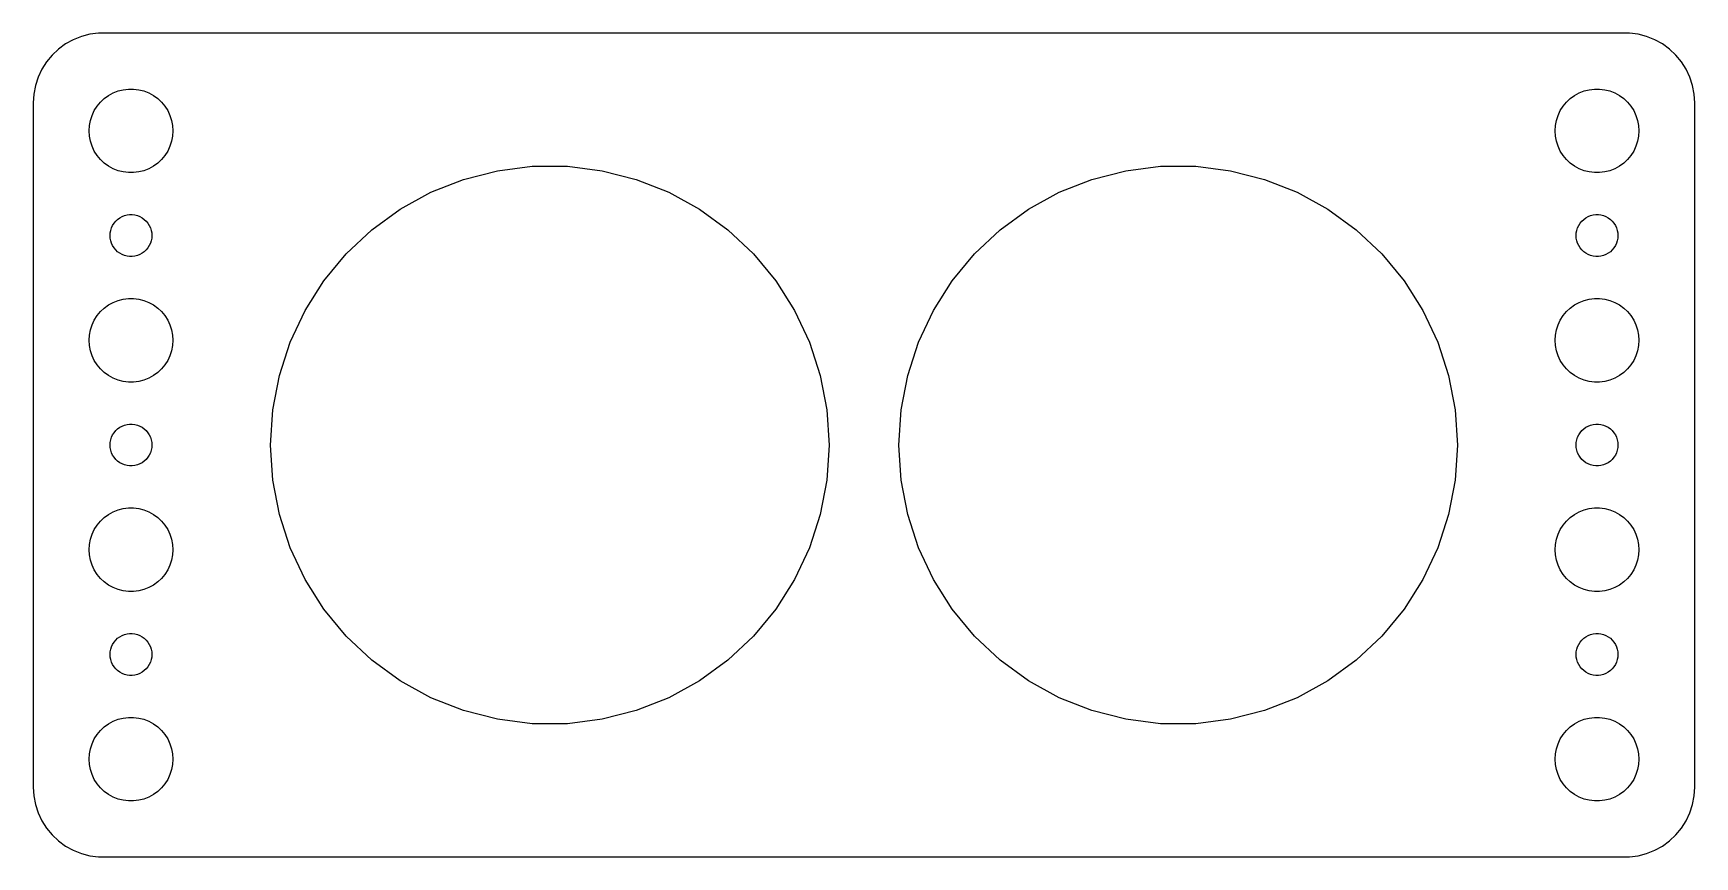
# Model space of a CAD drawing. Header units: metres. Extents: x -60 to 60, y -29 to 29.
import ezdxf

# ---------------------------------------------------------------- set-up
doc = ezdxf.new("R2010")
doc.units = ezdxf.units.M

msp = doc.modelspace()

# ---------------------------------------------------------------- linework, layer by layer
for p, q in [((-57.1791, 28.7216), (-57.6871, 28.3526)), ((-56.6289, 29.0241), (-57.1791, 28.7216)), ((-56.0451, 29.2553), (-56.6289, 29.0241)), ((-55.4369, 29.4114), (-56.0451, 29.2553)), ((-54.8139, 29.4901), (-55.4369, 29.4114)), ((54.8139, 29.4901), (-54.8139, 29.4901)), ((55.4369, 29.4114), (54.8139, 29.4901)), ((56.0451, 29.2553), (55.4369, 29.4114)), ((56.6289, 29.0241), (56.0451, 29.2553)), ((57.1791, 28.7216), (56.6289, 29.0241)), ((57.6871, 28.3526), (57.1791, 28.7216)), ((-58.5451, 27.4389), (-58.8815, 26.9088)), ((-58.1448, 27.9227), (-58.5451, 27.4389)), ((-57.6871, 28.3526), (-58.1448, 27.9227)), ((58.1448, 27.9227), (57.6871, 28.3526)), ((58.5451, 27.4389), (58.1448, 27.9227)), ((58.8815, 26.9088), (58.5451, 27.4389)), ((-59.1489, 26.3406), (-59.3429, 25.7434)), ((-58.8815, 26.9088), (-59.1489, 26.3406)), ((59.1489, 26.3406), (58.8815, 26.9088)), ((59.3429, 25.7434), (59.1489, 26.3406)), ((-59.4606, 25.1267), (-59.5, 24.5)), ((-59.3429, 25.7434), (-59.4606, 25.1267)), ((-54.4123, 24.8115), (-54.1075, 25.033)), ((-54.1075, 25.033), (-53.7773, 25.2145)), ((-53.7773, 25.2145), (-53.427, 25.3532)), ((-53.427, 25.3532), (-53.0621, 25.4469)), ((-53.0621, 25.4469), (-52.6884, 25.4941)), ((-52.6884, 25.4941), (-52.3116, 25.4941)), ((-52.3116, 25.4941), (-51.9379, 25.4469)), ((-51.9379, 25.4469), (-51.5729, 25.3532)), ((-51.5729, 25.3532), (-51.2227, 25.2145)), ((-51.2227, 25.2145), (-50.8925, 25.033)), ((-50.8925, 25.033), (-50.5877, 24.8115)), ((50.5877, 24.8115), (50.8925, 25.033)), ((50.8925, 25.033), (51.2227, 25.2145)), ((51.2227, 25.2145), (51.5729, 25.3532)), ((51.5729, 25.3532), (51.9379, 25.4469)), ((51.9379, 25.4469), (52.3116, 25.4941)), ((52.3116, 25.4941), (52.6884, 25.4941)), ((52.6884, 25.4941), (53.0621, 25.4469)), ((53.0621, 25.4469), (53.427, 25.3532)), ((53.427, 25.3532), (53.7773, 25.2145)), ((53.7773, 25.2145), (54.1075, 25.033)), ((54.1075, 25.033), (54.4123, 24.8115)), ((59.4606, 25.1267), (59.3429, 25.7434)), ((59.5, 24.5), (59.4606, 25.1267)), ((-59.5, 24.5), (-59.5, -24.5)), ((-55.2893, 23.6044), (-55.1289, 23.9453)), ((-55.1289, 23.9453), (-54.927, 24.2634)), ((-54.927, 24.2634), (-54.6869, 24.5536)), ((-54.6869, 24.5536), (-54.4123, 24.8115)), ((-50.5877, 24.8115), (-50.3131, 24.5536)), ((-50.3131, 24.5536), (-50.0729, 24.2634)), ((-50.0729, 24.2634), (-49.8711, 23.9453)), ((-49.8711, 23.9453), (-49.7107, 23.6044)), ((49.7107, 23.6044), (49.8711, 23.9453)), ((49.8711, 23.9453), (50.0729, 24.2634)), ((50.0729, 24.2634), (50.3131, 24.5536)), ((50.3131, 24.5536), (50.5877, 24.8115)), ((54.4123, 24.8115), (54.6869, 24.5536)), ((54.6869, 24.5536), (54.927, 24.2634)), ((54.927, 24.2634), (55.1289, 23.9453)), ((55.1289, 23.9453), (55.2893, 23.6044)), ((59.5, -24.5), (59.5, 24.5)), ((-55.5, 22.5), (-55.4763, 22.876)), ((-55.4763, 22.876), (-55.4057, 23.2461)), ((-55.4057, 23.2461), (-55.2893, 23.6044)), ((-49.7107, 23.6044), (-49.5942, 23.2461)), ((-49.5942, 23.2461), (-49.5237, 22.876)), ((-49.5237, 22.876), (-49.5, 22.5)), ((49.5, 22.5), (49.5237, 22.876)), ((49.5237, 22.876), (49.5942, 23.2461)), ((49.5942, 23.2461), (49.7107, 23.6044)), ((55.2893, 23.6044), (55.4057, 23.2461)), ((55.4057, 23.2461), (55.4763, 22.876)), ((55.4763, 22.876), (55.5, 22.5)), ((-55.4763, 22.124), (-55.5, 22.5)), ((-55.4057, 21.7539), (-55.4763, 22.124)), ((-55.2893, 21.3956), (-55.4057, 21.7539)), ((-49.5942, 21.7539), (-49.7107, 21.3956)), ((-49.5237, 22.124), (-49.5942, 21.7539)), ((-49.5, 22.5), (-49.5237, 22.124)), ((49.5237, 22.124), (49.5, 22.5)), ((49.5942, 21.7539), (49.5237, 22.124)), ((49.7107, 21.3956), (49.5942, 21.7539)), ((55.4057, 21.7539), (55.2893, 21.3956)), ((55.4763, 22.124), (55.4057, 21.7539)), ((55.5, 22.5), (55.4763, 22.124)), ((-55.1289, 21.0547), (-55.2893, 21.3956)), ((-54.927, 20.7366), (-55.1289, 21.0547)), ((-54.6869, 20.4464), (-54.927, 20.7366)), ((-54.4123, 20.1884), (-54.6869, 20.4464)), ((-50.3131, 20.4464), (-50.5877, 20.1884)), ((-50.0729, 20.7366), (-50.3131, 20.4464)), ((-49.8711, 21.0547), (-50.0729, 20.7366)), ((-49.7107, 21.3956), (-49.8711, 21.0547)), ((49.8711, 21.0547), (49.7107, 21.3956)), ((50.0729, 20.7366), (49.8711, 21.0547)), ((50.3131, 20.4464), (50.0729, 20.7366)), ((50.5877, 20.1884), (50.3131, 20.4464)), ((54.6869, 20.4464), (54.4123, 20.1884)), ((54.927, 20.7366), (54.6869, 20.4464)), ((55.1289, 21.0547), (54.927, 20.7366)), ((55.2893, 21.3956), (55.1289, 21.0547)), ((-54.1075, 19.967), (-54.4123, 20.1884)), ((-53.7773, 19.7855), (-54.1075, 19.967)), ((-53.427, 19.6468), (-53.7773, 19.7855)), ((-53.0621, 19.5531), (-53.427, 19.6468)), ((-52.6884, 19.5059), (-53.0621, 19.5531)), ((-52.3116, 19.5059), (-52.6884, 19.5059)), ((-51.9379, 19.5531), (-52.3116, 19.5059)), ((-51.5729, 19.6468), (-51.9379, 19.5531)), ((-51.2227, 19.7855), (-51.5729, 19.6468)), ((-50.8925, 19.967), (-51.2227, 19.7855)), ((-50.5877, 20.1884), (-50.8925, 19.967)), ((-28.6803, 19.0211), (-26.2476, 19.6457)), ((-26.2476, 19.6457), (-23.7558, 19.9605)), ((-23.7558, 19.9605), (-21.2442, 19.9605)), ((-21.2442, 19.9605), (-18.7524, 19.6457)), ((-18.7524, 19.6457), (-16.3197, 19.0211)), ((16.3197, 19.0211), (18.7524, 19.6457)), ((18.7524, 19.6457), (21.2442, 19.9605)), ((21.2442, 19.9605), (23.7558, 19.9605)), ((23.7558, 19.9605), (26.2476, 19.6457)), ((26.2476, 19.6457), (28.6803, 19.0211)), ((50.8925, 19.967), (50.5877, 20.1884)), ((51.2227, 19.7855), (50.8925, 19.967)), ((51.5729, 19.6468), (51.2227, 19.7855)), ((51.9379, 19.5531), (51.5729, 19.6468)), ((52.3116, 19.5059), (51.9379, 19.5531)), ((52.6884, 19.5059), (52.3116, 19.5059)), ((53.0621, 19.5531), (52.6884, 19.5059)), ((53.427, 19.6468), (53.0621, 19.5531)), ((53.7773, 19.7855), (53.427, 19.6468)), ((54.1075, 19.967), (53.7773, 19.7855)), ((54.4123, 20.1884), (54.1075, 19.967)), ((-33.2165, 16.8866), (-31.0156, 18.0965)), ((-31.0156, 18.0965), (-28.6803, 19.0211)), ((-16.3197, 19.0211), (-13.9844, 18.0965)), ((-13.9844, 18.0965), (-11.7835, 16.8866)), ((11.7835, 16.8866), (13.9844, 18.0965)), ((13.9844, 18.0965), (16.3197, 19.0211)), ((28.6803, 19.0211), (31.0156, 18.0965)), ((31.0156, 18.0965), (33.2165, 16.8866)), ((-35.2485, 15.4103), (-33.2165, 16.8866)), ((-11.7835, 16.8866), (-9.75151, 15.4103)), ((9.75151, 15.4103), (11.7835, 16.8866)), ((33.2165, 16.8866), (35.2485, 15.4103)), ((-53.9529, 15.373), (-53.8947, 15.5522)), ((-53.8947, 15.5522), (-53.8145, 15.7226)), ((-53.8145, 15.7226), (-53.7135, 15.8817)), ((-53.7135, 15.8817), (-53.5934, 16.0268)), ((-53.5934, 16.0268), (-53.4561, 16.1558)), ((-53.4561, 16.1558), (-53.3037, 16.2665)), ((-53.3037, 16.2665), (-53.1387, 16.3572)), ((-53.1387, 16.3572), (-52.9635, 16.4266)), ((-52.9635, 16.4266), (-52.7811, 16.4734)), ((-52.7811, 16.4734), (-52.5942, 16.497)), ((-52.5942, 16.497), (-52.4058, 16.497)), ((-52.4058, 16.497), (-52.2189, 16.4734)), ((-52.2189, 16.4734), (-52.0365, 16.4266)), ((-52.0365, 16.4266), (-51.8613, 16.3572)), ((-51.8613, 16.3572), (-51.6963, 16.2665)), ((-51.6963, 16.2665), (-51.5439, 16.1558)), ((-51.5439, 16.1558), (-51.4065, 16.0268)), ((-51.4065, 16.0268), (-51.2865, 15.8817)), ((-51.2865, 15.8817), (-51.1855, 15.7226)), ((-51.1855, 15.7226), (-51.1053, 15.5522)), ((-51.1053, 15.5522), (-51.0471, 15.373)), ((51.0471, 15.373), (51.1053, 15.5522)), ((51.1053, 15.5522), (51.1855, 15.7226)), ((51.1855, 15.7226), (51.2865, 15.8817)), ((51.2865, 15.8817), (51.4065, 16.0268)), ((51.4065, 16.0268), (51.5439, 16.1558)), ((51.5439, 16.1558), (51.6963, 16.2665)), ((51.6963, 16.2665), (51.8613, 16.3572)), ((51.8613, 16.3572), (52.0365, 16.4266)), ((52.0365, 16.4266), (52.2189, 16.4734)), ((52.2189, 16.4734), (52.4058, 16.497)), ((52.4058, 16.497), (52.5942, 16.497)), ((52.5942, 16.497), (52.7811, 16.4734)), ((52.7811, 16.4734), (52.9635, 16.4266)), ((52.9635, 16.4266), (53.1387, 16.3572)), ((53.1387, 16.3572), (53.3037, 16.2665)), ((53.3037, 16.2665), (53.4561, 16.1558)), ((53.4561, 16.1558), (53.5934, 16.0268)), ((53.5934, 16.0268), (53.7135, 15.8817)), ((53.7135, 15.8817), (53.8145, 15.7226)), ((53.8145, 15.7226), (53.8947, 15.5522)), ((53.8947, 15.5522), (53.9529, 15.373)), ((-54, 15), (-53.9882, 15.188)), ((-53.9882, 14.812), (-54, 15)), ((-53.9882, 15.188), (-53.9529, 15.373)), ((-53.9529, 14.627), (-53.9882, 14.812)), ((-53.8947, 14.4478), (-53.9529, 14.627)), ((-53.8145, 14.2774), (-53.8947, 14.4478)), ((-51.1053, 14.4478), (-51.1855, 14.2774)), ((-51.0471, 14.627), (-51.1053, 14.4478)), ((-51.0471, 15.373), (-51.0118, 15.188)), ((-51.0118, 14.812), (-51.0471, 14.627)), ((-51.0118, 15.188), (-51, 15)), ((-51, 15), (-51.0118, 14.812)), ((-37.0794, 13.6909), (-35.2485, 15.4103)), ((-9.75151, 15.4103), (-7.92062, 13.6909)), ((7.92062, 13.6909), (9.75151, 15.4103)), ((35.2485, 15.4103), (37.0794, 13.6909)), ((51, 15), (51.0118, 15.188)), ((51.0118, 14.812), (51, 15)), ((51.0118, 15.188), (51.0471, 15.373)), ((51.0471, 14.627), (51.0118, 14.812)), ((51.1053, 14.4478), (51.0471, 14.627)), ((51.1855, 14.2774), (51.1053, 14.4478)), ((53.8947, 14.4478), (53.8145, 14.2774)), ((53.9529, 14.627), (53.8947, 14.4478)), ((53.9529, 15.373), (53.9882, 15.188)), ((53.9882, 14.812), (53.9529, 14.627)), ((53.9882, 15.188), (54, 15)), ((54, 15), (53.9882, 14.812)), ((-53.7135, 14.1183), (-53.8145, 14.2774)), ((-53.5934, 13.9732), (-53.7135, 14.1183)), ((-53.4561, 13.8442), (-53.5934, 13.9732)), ((-53.3037, 13.7335), (-53.4561, 13.8442)), ((-53.1387, 13.6427), (-53.3037, 13.7335)), ((-52.9635, 13.5734), (-53.1387, 13.6427)), ((-52.7811, 13.5266), (-52.9635, 13.5734)), ((-52.5942, 13.5029), (-52.7811, 13.5266)), ((-52.4058, 13.5029), (-52.5942, 13.5029)), ((-52.2189, 13.5266), (-52.4058, 13.5029)), ((-52.0365, 13.5734), (-52.2189, 13.5266)), ((-51.8613, 13.6427), (-52.0365, 13.5734)), ((-51.6963, 13.7335), (-51.8613, 13.6427)), ((-51.5439, 13.8442), (-51.6963, 13.7335)), ((-51.4065, 13.9732), (-51.5439, 13.8442)), ((-51.2865, 14.1183), (-51.4065, 13.9732)), ((-51.1855, 14.2774), (-51.2865, 14.1183)), ((-38.6803, 11.7557), (-37.0794, 13.6909)), ((-7.92062, 13.6909), (-6.31966, 11.7557)), ((6.31966, 11.7557), (7.92062, 13.6909)), ((37.0794, 13.6909), (38.6803, 11.7557)), ((51.2865, 14.1183), (51.1855, 14.2774)), ((51.4065, 13.9732), (51.2865, 14.1183)), ((51.5439, 13.8442), (51.4065, 13.9732)), ((51.6963, 13.7335), (51.5439, 13.8442)), ((51.8613, 13.6427), (51.6963, 13.7335)), ((52.0365, 13.5734), (51.8613, 13.6427)), ((52.2189, 13.5266), (52.0365, 13.5734)), ((52.4058, 13.5029), (52.2189, 13.5266)), ((52.5942, 13.5029), (52.4058, 13.5029)), ((52.7811, 13.5266), (52.5942, 13.5029)), ((52.9635, 13.5734), (52.7811, 13.5266)), ((53.1387, 13.6427), (52.9635, 13.5734)), ((53.3037, 13.7335), (53.1387, 13.6427)), ((53.4561, 13.8442), (53.3037, 13.7335)), ((53.5934, 13.9732), (53.4561, 13.8442)), ((53.7135, 14.1183), (53.5934, 13.9732)), ((53.8145, 14.2774), (53.7135, 14.1183)), ((-40.0261, 9.63507), (-38.6803, 11.7557)), ((-6.31966, 11.7557), (-4.97386, 9.63507)), ((4.97386, 9.63507), (6.31966, 11.7557)), ((38.6803, 11.7557), (40.0261, 9.63507)), ((-54.927, 9.26335), (-54.6869, 9.55363)), ((-54.6869, 9.55363), (-54.4123, 9.81154)), ((-54.4123, 9.81154), (-54.1075, 10.033)), ((-54.1075, 10.033), (-53.7773, 10.2145)), ((-53.7773, 10.2145), (-53.427, 10.3532)), ((-53.427, 10.3532), (-53.0621, 10.4469)), ((-53.0621, 10.4469), (-52.6884, 10.4941)), ((-52.6884, 10.4941), (-52.3116, 10.4941)), ((-52.3116, 10.4941), (-51.9379, 10.4469)), ((-51.9379, 10.4469), (-51.5729, 10.3532)), ((-51.5729, 10.3532), (-51.2227, 10.2145)), ((-51.2227, 10.2145), (-50.8925, 10.033)), ((-50.8925, 10.033), (-50.5877, 9.81154)), ((-50.5877, 9.81154), (-50.3131, 9.55363)), ((-50.3131, 9.55363), (-50.0729, 9.26335)), ((-41.0955, 7.36249), (-40.0261, 9.63507)), ((-4.97386, 9.63507), (-3.90446, 7.36249)), ((3.90446, 7.36249), (4.97386, 9.63507)), ((40.0261, 9.63507), (41.0955, 7.36249)), ((50.0729, 9.26335), (50.3131, 9.55363)), ((50.3131, 9.55363), (50.5877, 9.81154)), ((50.5877, 9.81154), (50.8925, 10.033)), ((50.8925, 10.033), (51.2227, 10.2145)), ((51.2227, 10.2145), (51.5729, 10.3532)), ((51.5729, 10.3532), (51.9379, 10.4469)), ((51.9379, 10.4469), (52.3116, 10.4941)), ((52.3116, 10.4941), (52.6884, 10.4941)), ((52.6884, 10.4941), (53.0621, 10.4469)), ((53.0621, 10.4469), (53.427, 10.3532)), ((53.427, 10.3532), (53.7773, 10.2145)), ((53.7773, 10.2145), (54.1075, 10.033)), ((54.1075, 10.033), (54.4123, 9.81154)), ((54.4123, 9.81154), (54.6869, 9.55363)), ((54.6869, 9.55363), (54.927, 9.26335)), ((-55.4057, 8.24606), (-55.2893, 8.60437)), ((-55.2893, 8.60437), (-55.1289, 8.94525)), ((-55.1289, 8.94525), (-54.927, 9.26335)), ((-50.0729, 9.26335), (-49.8711, 8.94525)), ((-49.8711, 8.94525), (-49.7107, 8.60437)), ((-49.7107, 8.60437), (-49.5942, 8.24606)), ((49.5942, 8.24606), (49.7107, 8.60437)), ((49.7107, 8.60437), (49.8711, 8.94525)), ((49.8711, 8.94525), (50.0729, 9.26335)), ((54.927, 9.26335), (55.1289, 8.94525)), ((55.1289, 8.94525), (55.2893, 8.60437)), ((55.2893, 8.60437), (55.4057, 8.24606)), ((-55.5, 7.5), (-55.4763, 7.87599)), ((-55.4763, 7.12399), (-55.5, 7.5)), ((-55.4763, 7.87599), (-55.4057, 8.24606)), ((-49.5942, 8.24606), (-49.5237, 7.87599)), ((-49.5237, 7.87599), (-49.5, 7.5)), ((-49.5, 7.5), (-49.5237, 7.12399)), ((-41.8717, 4.97379), (-41.0955, 7.36249)), ((-3.90446, 7.36249), (-3.12833, 4.97379)), ((3.12833, 4.97379), (3.90446, 7.36249)), ((41.0955, 7.36249), (41.8717, 4.97379)), ((49.5, 7.5), (49.5237, 7.87599)), ((49.5237, 7.12399), (49.5, 7.5)), ((49.5237, 7.87599), (49.5942, 8.24606)), ((55.4057, 8.24606), (55.4763, 7.87599)), ((55.4763, 7.87599), (55.5, 7.5)), ((55.5, 7.5), (55.4763, 7.12399)), ((-55.4057, 6.75392), (-55.4763, 7.12399)), ((-55.2893, 6.39561), (-55.4057, 6.75392)), ((-55.1289, 6.05473), (-55.2893, 6.39561)), ((-54.927, 5.73663), (-55.1289, 6.05473)), ((-49.8711, 6.05473), (-50.0729, 5.73663)), ((-49.7107, 6.39561), (-49.8711, 6.05473)), ((-49.5942, 6.75392), (-49.7107, 6.39561)), ((-49.5237, 7.12399), (-49.5942, 6.75392)), ((49.5942, 6.75392), (49.5237, 7.12399)), ((49.7107, 6.39561), (49.5942, 6.75392)), ((49.8711, 6.05473), (49.7107, 6.39561)), ((50.0729, 5.73663), (49.8711, 6.05473)), ((55.1289, 6.05473), (54.927, 5.73663)), ((55.2893, 6.39561), (55.1289, 6.05473)), ((55.4057, 6.75392), (55.2893, 6.39561)), ((55.4763, 7.12399), (55.4057, 6.75392)), ((-54.6869, 5.44635), (-54.927, 5.73663)), ((-54.4123, 5.18845), (-54.6869, 5.44635)), ((-54.1075, 4.96701), (-54.4123, 5.18845)), ((-53.7773, 4.78551), (-54.1075, 4.96701)), ((-53.427, 4.64682), (-53.7773, 4.78551)), ((-51.2227, 4.78551), (-51.5729, 4.64682)), ((-50.8925, 4.96701), (-51.2227, 4.78551)), ((-50.5877, 5.18845), (-50.8925, 4.96701)), ((-50.3131, 5.44635), (-50.5877, 5.18845)), ((-50.0729, 5.73663), (-50.3131, 5.44635)), ((-42.3423, 2.50665), (-41.8717, 4.97379)), ((-3.12833, 4.97379), (-2.6577, 2.50665)), ((2.6577, 2.50665), (3.12833, 4.97379)), ((41.8717, 4.97379), (42.3423, 2.50665)), ((50.3131, 5.44635), (50.0729, 5.73663)), ((50.5877, 5.18845), (50.3131, 5.44635)), ((50.8925, 4.96701), (50.5877, 5.18845)), ((51.2227, 4.78551), (50.8925, 4.96701)), ((51.5729, 4.64682), (51.2227, 4.78551)), ((53.7773, 4.78551), (53.427, 4.64682)), ((54.1075, 4.96701), (53.7773, 4.78551)), ((54.4123, 5.18845), (54.1075, 4.96701)), ((54.6869, 5.44635), (54.4123, 5.18845)), ((54.927, 5.73663), (54.6869, 5.44635)), ((-53.0621, 4.55313), (-53.427, 4.64682)), ((-52.6884, 4.50591), (-53.0621, 4.55313)), ((-52.3116, 4.50591), (-52.6884, 4.50591)), ((-51.9379, 4.55313), (-52.3116, 4.50591)), ((-51.5729, 4.64682), (-51.9379, 4.55313)), ((51.9379, 4.55313), (51.5729, 4.64682)), ((52.3116, 4.50591), (51.9379, 4.55313)), ((52.6884, 4.50591), (52.3116, 4.50591)), ((53.0621, 4.55313), (52.6884, 4.50591)), ((53.427, 4.64682), (53.0621, 4.55313)), ((-42.5, 0), (-42.3423, 2.50665)), ((-2.6577, 2.50665), (-2.5, 0)), ((2.5, 0), (2.6577, 2.50665)), ((42.3423, 2.50665), (42.5, 0)), ((-53.4561, 1.15576), (-53.3037, 1.26648)), ((-53.3037, 1.26648), (-53.1387, 1.35724)), ((-53.1387, 1.35724), (-52.9635, 1.42657)), ((-52.9635, 1.42657), (-52.7811, 1.47342)), ((-52.7811, 1.47342), (-52.5942, 1.49704)), ((-52.5942, 1.49704), (-52.4058, 1.49704)), ((-52.4058, 1.49704), (-52.2189, 1.47342)), ((-52.2189, 1.47342), (-52.0365, 1.42657)), ((-52.0365, 1.42657), (-51.8613, 1.35724)), ((-51.8613, 1.35724), (-51.6963, 1.26648)), ((-51.6963, 1.26648), (-51.5439, 1.15576)), ((51.5439, 1.15576), (51.6963, 1.26648)), ((51.6963, 1.26648), (51.8613, 1.35724)), ((51.8613, 1.35724), (52.0365, 1.42657)), ((52.0365, 1.42657), (52.2189, 1.47342)), ((52.2189, 1.47342), (52.4058, 1.49704)), ((52.4058, 1.49704), (52.5942, 1.49704)), ((52.5942, 1.49704), (52.7811, 1.47342)), ((52.7811, 1.47342), (52.9635, 1.42657)), ((52.9635, 1.42657), (53.1387, 1.35724)), ((53.1387, 1.35724), (53.3037, 1.26648)), ((53.3037, 1.26648), (53.4561, 1.15576)), ((-54, 0), (-53.9882, 0.187988)), ((-53.9882, -0.187988), (-54, 0)), ((-53.9882, 0.187988), (-53.9529, 0.373032)), ((-53.9529, 0.373032), (-53.8947, 0.552185)), ((-53.8947, 0.552185), (-53.8145, 0.722626)), ((-53.8145, 0.722626), (-53.7135, 0.881668)), ((-53.7135, 0.881668), (-53.5934, 1.02681)), ((-53.5934, 1.02681), (-53.4561, 1.15576)), ((-51.5439, 1.15576), (-51.4065, 1.02681)), ((-51.4065, 1.02681), (-51.2865, 0.881668)), ((-51.2865, 0.881668), (-51.1855, 0.722626)), ((-51.1855, 0.722626), (-51.1053, 0.552185)), ((-51.1053, 0.552185), (-51.0471, 0.373032)), ((-51.0471, 0.373032), (-51.0118, 0.187988)), ((-51.0118, 0.187988), (-51, 0)), ((-51, 0), (-51.0118, -0.187988)), ((-42.3423, -2.50665), (-42.5, 0)), ((-2.5, 0), (-2.6577, -2.50665)), ((2.6577, -2.50665), (2.5, 0)), ((42.5, 0), (42.3423, -2.50665)), ((51, 0), (51.0118, 0.187988)), ((51.0118, -0.187988), (51, 0)), ((51.0118, 0.187988), (51.0471, 0.373032)), ((51.0471, 0.373032), (51.1053, 0.552185)), ((51.1053, 0.552185), (51.1855, 0.722626)), ((51.1855, 0.722626), (51.2865, 0.881668)), ((51.2865, 0.881668), (51.4065, 1.02681)), ((51.4065, 1.02681), (51.5439, 1.15576)), ((53.4561, 1.15576), (53.5934, 1.02681)), ((53.5934, 1.02681), (53.7135, 0.881668)), ((53.7135, 0.881668), (53.8145, 0.722626)), ((53.8145, 0.722626), (53.8947, 0.552185)), ((53.8947, 0.552185), (53.9529, 0.373032)), ((53.9529, 0.373032), (53.9882, 0.187988)), ((53.9882, 0.187988), (54, 0)), ((54, 0), (53.9882, -0.187988)), ((-53.9529, -0.373032), (-53.9882, -0.187988)), ((-53.8947, -0.552185), (-53.9529, -0.373032)), ((-53.8145, -0.722626), (-53.8947, -0.552185)), ((-53.7135, -0.881668), (-53.8145, -0.722626)), ((-53.5934, -1.02681), (-53.7135, -0.881668)), ((-53.4561, -1.15576), (-53.5934, -1.02681)), ((-53.3037, -1.26648), (-53.4561, -1.15576)), ((-51.5439, -1.15576), (-51.6963, -1.26648)), ((-51.4065, -1.02681), (-51.5439, -1.15576)), ((-51.2865, -0.881668), (-51.4065, -1.02681)), ((-51.1855, -0.722626), (-51.2865, -0.881668)), ((-51.1053, -0.552185), (-51.1855, -0.722626)), ((-51.0471, -0.373032), (-51.1053, -0.552185)), ((-51.0118, -0.187988), (-51.0471, -0.373032)), ((51.0471, -0.373032), (51.0118, -0.187988)), ((51.1053, -0.552185), (51.0471, -0.373032)), ((51.1855, -0.722626), (51.1053, -0.552185)), ((51.2865, -0.881668), (51.1855, -0.722626)), ((51.4065, -1.02681), (51.2865, -0.881668)), ((51.5439, -1.15576), (51.4065, -1.02681)), ((51.6963, -1.26648), (51.5439, -1.15576)), ((53.4561, -1.15576), (53.3037, -1.26648)), ((53.5934, -1.02681), (53.4561, -1.15576)), ((53.7135, -0.881668), (53.5934, -1.02681)), ((53.8145, -0.722626), (53.7135, -0.881668)), ((53.8947, -0.552185), (53.8145, -0.722626)), ((53.9529, -0.373032), (53.8947, -0.552185)), ((53.9882, -0.187988), (53.9529, -0.373032)), ((-53.1387, -1.35724), (-53.3037, -1.26648)), ((-52.9635, -1.42657), (-53.1387, -1.35724)), ((-52.7811, -1.47342), (-52.9635, -1.42657)), ((-52.5942, -1.49704), (-52.7811, -1.47342)), ((-52.4058, -1.49704), (-52.5942, -1.49704)), ((-52.2189, -1.47342), (-52.4058, -1.49704)), ((-52.0365, -1.42657), (-52.2189, -1.47342)), ((-51.8613, -1.35724), (-52.0365, -1.42657)), ((-51.6963, -1.26648), (-51.8613, -1.35724)), ((51.8613, -1.35724), (51.6963, -1.26648)), ((52.0365, -1.42657), (51.8613, -1.35724)), ((52.2189, -1.47342), (52.0365, -1.42657)), ((52.4058, -1.49704), (52.2189, -1.47342)), ((52.5942, -1.49704), (52.4058, -1.49704)), ((52.7811, -1.47342), (52.5942, -1.49704)), ((52.9635, -1.42657), (52.7811, -1.47342)), ((53.1387, -1.35724), (52.9635, -1.42657)), ((53.3037, -1.26648), (53.1387, -1.35724)), ((-41.8717, -4.97379), (-42.3423, -2.50665)), ((-2.6577, -2.50665), (-3.12833, -4.97379)), ((3.12833, -4.97379), (2.6577, -2.50665)), ((42.3423, -2.50665), (41.8717, -4.97379)), ((-53.7773, -4.78551), (-53.427, -4.64682)), ((-53.427, -4.64682), (-53.0621, -4.55313)), ((-53.0621, -4.55313), (-52.6884, -4.50591)), ((-52.6884, -4.50591), (-52.3116, -4.50591)), ((-52.3116, -4.50591), (-51.9379, -4.55313)), ((-51.9379, -4.55313), (-51.5729, -4.64682)), ((-51.5729, -4.64682), (-51.2227, -4.78551)), ((51.2227, -4.78551), (51.5729, -4.64682)), ((51.5729, -4.64682), (51.9379, -4.55313)), ((51.9379, -4.55313), (52.3116, -4.50591)), ((52.3116, -4.50591), (52.6884, -4.50591)), ((52.6884, -4.50591), (53.0621, -4.55313)), ((53.0621, -4.55313), (53.427, -4.64682)), ((53.427, -4.64682), (53.7773, -4.78551)), ((-55.1289, -6.05473), (-54.927, -5.73663)), ((-54.927, -5.73663), (-54.6869, -5.44635)), ((-54.6869, -5.44635), (-54.4123, -5.18845)), ((-54.4123, -5.18845), (-54.1075, -4.96701)), ((-54.1075, -4.96701), (-53.7773, -4.78551)), ((-51.2227, -4.78551), (-50.8925, -4.96701)), ((-50.8925, -4.96701), (-50.5877, -5.18845)), ((-50.5877, -5.18845), (-50.3131, -5.44635)), ((-50.3131, -5.44635), (-50.0729, -5.73663)), ((-50.0729, -5.73663), (-49.8711, -6.05473)), ((-41.0955, -7.36249), (-41.8717, -4.97379)), ((-3.12833, -4.97379), (-3.90446, -7.36249)), ((3.90446, -7.36249), (3.12833, -4.97379)), ((41.8717, -4.97379), (41.0955, -7.36249)), ((49.8711, -6.05473), (50.0729, -5.73663)), ((50.0729, -5.73663), (50.3131, -5.44635)), ((50.3131, -5.44635), (50.5877, -5.18845)), ((50.5877, -5.18845), (50.8925, -4.96701)), ((50.8925, -4.96701), (51.2227, -4.78551)), ((53.7773, -4.78551), (54.1075, -4.96701)), ((54.1075, -4.96701), (54.4123, -5.18845)), ((54.4123, -5.18845), (54.6869, -5.44635)), ((54.6869, -5.44635), (54.927, -5.73663)), ((54.927, -5.73663), (55.1289, -6.05473)), ((-55.5, -7.5), (-55.4763, -7.12399)), ((-55.4763, -7.12399), (-55.4057, -6.75392)), ((-55.4057, -6.75392), (-55.2893, -6.39561)), ((-55.2893, -6.39561), (-55.1289, -6.05473)), ((-49.8711, -6.05473), (-49.7107, -6.39561)), ((-49.7107, -6.39561), (-49.5942, -6.75392)), ((-49.5942, -6.75392), (-49.5237, -7.12399)), ((-49.5237, -7.12399), (-49.5, -7.5)), ((49.5, -7.5), (49.5237, -7.12399)), ((49.5237, -7.12399), (49.5942, -6.75392)), ((49.5942, -6.75392), (49.7107, -6.39561)), ((49.7107, -6.39561), (49.8711, -6.05473)), ((55.1289, -6.05473), (55.2893, -6.39561)), ((55.2893, -6.39561), (55.4057, -6.75392)), ((55.4057, -6.75392), (55.4763, -7.12399)), ((55.4763, -7.12399), (55.5, -7.5)), ((-55.4763, -7.87599), (-55.5, -7.5)), ((-55.4057, -8.24606), (-55.4763, -7.87599)), ((-55.2893, -8.60437), (-55.4057, -8.24606)), ((-49.5942, -8.24606), (-49.7107, -8.60437)), ((-49.5237, -7.87599), (-49.5942, -8.24606)), ((-49.5, -7.5), (-49.5237, -7.87599)), ((-40.0261, -9.63507), (-41.0955, -7.36249)), ((-3.90446, -7.36249), (-4.97386, -9.63507)), ((4.97386, -9.63507), (3.90446, -7.36249)), ((41.0955, -7.36249), (40.0261, -9.63507)), ((49.5237, -7.87599), (49.5, -7.5)), ((49.5942, -8.24606), (49.5237, -7.87599)), ((49.7107, -8.60437), (49.5942, -8.24606)), ((55.4057, -8.24606), (55.2893, -8.60437)), ((55.4763, -7.87599), (55.4057, -8.24606)), ((55.5, -7.5), (55.4763, -7.87599)), ((-55.1289, -8.94525), (-55.2893, -8.60437)), ((-54.927, -9.26335), (-55.1289, -8.94525)), ((-54.6869, -9.55363), (-54.927, -9.26335)), ((-50.0729, -9.26335), (-50.3131, -9.55363)), ((-49.8711, -8.94525), (-50.0729, -9.26335)), ((-49.7107, -8.60437), (-49.8711, -8.94525)), ((49.8711, -8.94525), (49.7107, -8.60437)), ((50.0729, -9.26335), (49.8711, -8.94525)), ((50.3131, -9.55363), (50.0729, -9.26335)), ((54.927, -9.26335), (54.6869, -9.55363)), ((55.1289, -8.94525), (54.927, -9.26335)), ((55.2893, -8.60437), (55.1289, -8.94525)), ((-54.4123, -9.81154), (-54.6869, -9.55363)), ((-54.1075, -10.033), (-54.4123, -9.81154)), ((-53.7773, -10.2145), (-54.1075, -10.033)), ((-53.427, -10.3532), (-53.7773, -10.2145)), ((-53.0621, -10.4469), (-53.427, -10.3532)), ((-52.6884, -10.4941), (-53.0621, -10.4469)), ((-52.3116, -10.4941), (-52.6884, -10.4941)), ((-51.9379, -10.4469), (-52.3116, -10.4941)), ((-51.5729, -10.3532), (-51.9379, -10.4469)), ((-51.2227, -10.2145), (-51.5729, -10.3532)), ((-50.8925, -10.033), (-51.2227, -10.2145)), ((-50.5877, -9.81154), (-50.8925, -10.033)), ((-50.3131, -9.55363), (-50.5877, -9.81154)), ((-38.6803, -11.7557), (-40.0261, -9.63507)), ((-4.97386, -9.63507), (-6.31966, -11.7557)), ((6.31966, -11.7557), (4.97386, -9.63507)), ((40.0261, -9.63507), (38.6803, -11.7557)), ((50.5877, -9.81154), (50.3131, -9.55363)), ((50.8925, -10.033), (50.5877, -9.81154)), ((51.2227, -10.2145), (50.8925, -10.033)), ((51.5729, -10.3532), (51.2227, -10.2145)), ((51.9379, -10.4469), (51.5729, -10.3532)), ((52.3116, -10.4941), (51.9379, -10.4469)), ((52.6884, -10.4941), (52.3116, -10.4941)), ((53.0621, -10.4469), (52.6884, -10.4941)), ((53.427, -10.3532), (53.0621, -10.4469)), ((53.7773, -10.2145), (53.427, -10.3532)), ((54.1075, -10.033), (53.7773, -10.2145)), ((54.4123, -9.81154), (54.1075, -10.033)), ((54.6869, -9.55363), (54.4123, -9.81154)), ((-37.0794, -13.6909), (-38.6803, -11.7557)), ((-6.31966, -11.7557), (-7.92062, -13.6909)), ((7.92062, -13.6909), (6.31966, -11.7557)), ((38.6803, -11.7557), (37.0794, -13.6909)), ((-53.8947, -14.4478), (-53.8145, -14.2774)), ((-53.8145, -14.2774), (-53.7135, -14.1183)), ((-53.7135, -14.1183), (-53.5934, -13.9732)), ((-53.5934, -13.9732), (-53.4561, -13.8442)), ((-53.4561, -13.8442), (-53.3037, -13.7335)), ((-53.3037, -13.7335), (-53.1387, -13.6427)), ((-53.1387, -13.6427), (-52.9635, -13.5734)), ((-52.9635, -13.5734), (-52.7811, -13.5266)), ((-52.7811, -13.5266), (-52.5942, -13.5029)), ((-52.5942, -13.5029), (-52.4058, -13.5029)), ((-52.4058, -13.5029), (-52.2189, -13.5266)), ((-52.2189, -13.5266), (-52.0365, -13.5734)), ((-52.0365, -13.5734), (-51.8613, -13.6427)), ((-51.8613, -13.6427), (-51.6963, -13.7335)), ((-51.6963, -13.7335), (-51.5439, -13.8442)), ((-51.5439, -13.8442), (-51.4065, -13.9732)), ((-51.4065, -13.9732), (-51.2865, -14.1183)), ((-51.2865, -14.1183), (-51.1855, -14.2774)), ((-51.1855, -14.2774), (-51.1053, -14.4478)), ((-35.2485, -15.4103), (-37.0794, -13.6909)), ((-7.92062, -13.6909), (-9.75151, -15.4103)), ((9.75151, -15.4103), (7.92062, -13.6909)), ((37.0794, -13.6909), (35.2485, -15.4103)), ((51.1053, -14.4478), (51.1855, -14.2774)), ((51.1855, -14.2774), (51.2865, -14.1183)), ((51.2865, -14.1183), (51.4065, -13.9732)), ((51.4065, -13.9732), (51.5439, -13.8442)), ((51.5439, -13.8442), (51.6963, -13.7335)), ((51.6963, -13.7335), (51.8613, -13.6427)), ((51.8613, -13.6427), (52.0365, -13.5734)), ((52.0365, -13.5734), (52.2189, -13.5266)), ((52.2189, -13.5266), (52.4058, -13.5029)), ((52.4058, -13.5029), (52.5942, -13.5029)), ((52.5942, -13.5029), (52.7811, -13.5266)), ((52.7811, -13.5266), (52.9635, -13.5734)), ((52.9635, -13.5734), (53.1387, -13.6427)), ((53.1387, -13.6427), (53.3037, -13.7335)), ((53.3037, -13.7335), (53.4561, -13.8442)), ((53.4561, -13.8442), (53.5934, -13.9732)), ((53.5934, -13.9732), (53.7135, -14.1183)), ((53.7135, -14.1183), (53.8145, -14.2774)), ((53.8145, -14.2774), (53.8947, -14.4478)), ((-54, -15), (-53.9882, -14.812)), ((-53.9882, -15.188), (-54, -15)), ((-53.9882, -14.812), (-53.9529, -14.627)), ((-53.9529, -15.373), (-53.9882, -15.188)), ((-53.9529, -14.627), (-53.8947, -14.4478)), ((-53.8947, -15.5522), (-53.9529, -15.373)), ((-51.1053, -14.4478), (-51.0471, -14.627)), ((-51.0471, -15.373), (-51.1053, -15.5522)), ((-51.0471, -14.627), (-51.0118, -14.812)), ((-51.0118, -15.188), (-51.0471, -15.373)), ((-51.0118, -14.812), (-51, -15)), ((-51, -15), (-51.0118, -15.188)), ((-33.2165, -16.8866), (-35.2485, -15.4103)), ((-9.75151, -15.4103), (-11.7835, -16.8866)), ((11.7835, -16.8866), (9.75151, -15.4103)), ((35.2485, -15.4103), (33.2165, -16.8866)), ((51, -15), (51.0118, -14.812)), ((51.0118, -15.188), (51, -15)), ((51.0118, -14.812), (51.0471, -14.627)), ((51.0471, -15.373), (51.0118, -15.188)), ((51.0471, -14.627), (51.1053, -14.4478)), ((51.1053, -15.5522), (51.0471, -15.373)), ((53.8947, -14.4478), (53.9529, -14.627)), ((53.9529, -15.373), (53.8947, -15.5522)), ((53.9529, -14.627), (53.9882, -14.812)), ((53.9882, -15.188), (53.9529, -15.373)), ((53.9882, -14.812), (54, -15)), ((54, -15), (53.9882, -15.188)), ((-53.8145, -15.7226), (-53.8947, -15.5522)), ((-53.7135, -15.8817), (-53.8145, -15.7226)), ((-53.5934, -16.0268), (-53.7135, -15.8817)), ((-53.4561, -16.1558), (-53.5934, -16.0268)), ((-53.3037, -16.2665), (-53.4561, -16.1558)), ((-53.1387, -16.3572), (-53.3037, -16.2665)), ((-52.9635, -16.4266), (-53.1387, -16.3572)), ((-52.7811, -16.4734), (-52.9635, -16.4266)), ((-52.5942, -16.497), (-52.7811, -16.4734)), ((-52.4058, -16.497), (-52.5942, -16.497)), ((-52.2189, -16.4734), (-52.4058, -16.497)), ((-52.0365, -16.4266), (-52.2189, -16.4734)), ((-51.8613, -16.3572), (-52.0365, -16.4266)), ((-51.6963, -16.2665), (-51.8613, -16.3572)), ((-51.5439, -16.1558), (-51.6963, -16.2665)), ((-51.4065, -16.0268), (-51.5439, -16.1558)), ((-51.2865, -15.8817), (-51.4065, -16.0268)), ((-51.1855, -15.7226), (-51.2865, -15.8817)), ((-51.1053, -15.5522), (-51.1855, -15.7226)), ((51.1855, -15.7226), (51.1053, -15.5522)), ((51.2865, -15.8817), (51.1855, -15.7226)), ((51.4065, -16.0268), (51.2865, -15.8817)), ((51.5439, -16.1558), (51.4065, -16.0268)), ((51.6963, -16.2665), (51.5439, -16.1558)), ((51.8613, -16.3572), (51.6963, -16.2665)), ((52.0365, -16.4266), (51.8613, -16.3572)), ((52.2189, -16.4734), (52.0365, -16.4266)), ((52.4058, -16.497), (52.2189, -16.4734)), ((52.5942, -16.497), (52.4058, -16.497)), ((52.7811, -16.4734), (52.5942, -16.497)), ((52.9635, -16.4266), (52.7811, -16.4734)), ((53.1387, -16.3572), (52.9635, -16.4266)), ((53.3037, -16.2665), (53.1387, -16.3572)), ((53.4561, -16.1558), (53.3037, -16.2665)), ((53.5934, -16.0268), (53.4561, -16.1558)), ((53.7135, -15.8817), (53.5934, -16.0268)), ((53.8145, -15.7226), (53.7135, -15.8817)), ((53.8947, -15.5522), (53.8145, -15.7226)), ((-31.0156, -18.0965), (-33.2165, -16.8866)), ((-11.7835, -16.8866), (-13.9844, -18.0965)), ((13.9844, -18.0965), (11.7835, -16.8866)), ((33.2165, -16.8866), (31.0156, -18.0965)), ((-28.6803, -19.0211), (-31.0156, -18.0965)), ((-26.2476, -19.6457), (-28.6803, -19.0211)), ((-16.3197, -19.0211), (-18.7524, -19.6457)), ((-13.9844, -18.0965), (-16.3197, -19.0211)), ((16.3197, -19.0211), (13.9844, -18.0965)), ((18.7524, -19.6457), (16.3197, -19.0211)), ((28.6803, -19.0211), (26.2476, -19.6457)), ((31.0156, -18.0965), (28.6803, -19.0211)), ((-54.6869, -20.4464), (-54.4123, -20.1884)), ((-54.4123, -20.1884), (-54.1075, -19.967)), ((-54.1075, -19.967), (-53.7773, -19.7855)), ((-53.7773, -19.7855), (-53.427, -19.6468)), ((-53.427, -19.6468), (-53.0621, -19.5531)), ((-53.0621, -19.5531), (-52.6884, -19.5059)), ((-52.6884, -19.5059), (-52.3116, -19.5059)), ((-52.3116, -19.5059), (-51.9379, -19.5531)), ((-51.9379, -19.5531), (-51.5729, -19.6468)), ((-51.5729, -19.6468), (-51.2227, -19.7855)), ((-51.2227, -19.7855), (-50.8925, -19.967)), ((-50.8925, -19.967), (-50.5877, -20.1884)), ((-50.5877, -20.1884), (-50.3131, -20.4464)), ((-23.7558, -19.9605), (-26.2476, -19.6457)), ((-21.2442, -19.9605), (-23.7558, -19.9605)), ((-18.7524, -19.6457), (-21.2442, -19.9605)), ((21.2442, -19.9605), (18.7524, -19.6457)), ((23.7558, -19.9605), (21.2442, -19.9605)), ((26.2476, -19.6457), (23.7558, -19.9605)), ((50.3131, -20.4464), (50.5877, -20.1884)), ((50.5877, -20.1884), (50.8925, -19.967)), ((50.8925, -19.967), (51.2227, -19.7855)), ((51.2227, -19.7855), (51.5729, -19.6468)), ((51.5729, -19.6468), (51.9379, -19.5531)), ((51.9379, -19.5531), (52.3116, -19.5059)), ((52.3116, -19.5059), (52.6884, -19.5059)), ((52.6884, -19.5059), (53.0621, -19.5531)), ((53.0621, -19.5531), (53.427, -19.6468)), ((53.427, -19.6468), (53.7773, -19.7855)), ((53.7773, -19.7855), (54.1075, -19.967)), ((54.1075, -19.967), (54.4123, -20.1884)), ((54.4123, -20.1884), (54.6869, -20.4464)), ((-55.4057, -21.7539), (-55.2893, -21.3956)), ((-55.2893, -21.3956), (-55.1289, -21.0547)), ((-55.1289, -21.0547), (-54.927, -20.7366)), ((-54.927, -20.7366), (-54.6869, -20.4464)), ((-50.3131, -20.4464), (-50.0729, -20.7366)), ((-50.0729, -20.7366), (-49.8711, -21.0547)), ((-49.8711, -21.0547), (-49.7107, -21.3956)), ((-49.7107, -21.3956), (-49.5942, -21.7539)), ((49.5942, -21.7539), (49.7107, -21.3956)), ((49.7107, -21.3956), (49.8711, -21.0547)), ((49.8711, -21.0547), (50.0729, -20.7366)), ((50.0729, -20.7366), (50.3131, -20.4464)), ((54.6869, -20.4464), (54.927, -20.7366)), ((54.927, -20.7366), (55.1289, -21.0547)), ((55.1289, -21.0547), (55.2893, -21.3956)), ((55.2893, -21.3956), (55.4057, -21.7539)), ((-55.5, -22.5), (-55.4763, -22.124)), ((-55.4763, -22.876), (-55.5, -22.5)), ((-55.4763, -22.124), (-55.4057, -21.7539)), ((-49.5942, -21.7539), (-49.5237, -22.124)), ((-49.5237, -22.124), (-49.5, -22.5)), ((-49.5, -22.5), (-49.5237, -22.876)), ((49.5, -22.5), (49.5237, -22.124)), ((49.5237, -22.876), (49.5, -22.5)), ((49.5237, -22.124), (49.5942, -21.7539)), ((55.4057, -21.7539), (55.4763, -22.124)), ((55.4763, -22.124), (55.5, -22.5)), ((55.5, -22.5), (55.4763, -22.876)), ((-55.4057, -23.2461), (-55.4763, -22.876)), ((-55.2893, -23.6044), (-55.4057, -23.2461)), ((-55.1289, -23.9453), (-55.2893, -23.6044)), ((-49.7107, -23.6044), (-49.8711, -23.9453)), ((-49.5942, -23.2461), (-49.7107, -23.6044)), ((-49.5237, -22.876), (-49.5942, -23.2461)), ((49.5942, -23.2461), (49.5237, -22.876)), ((49.7107, -23.6044), (49.5942, -23.2461)), ((49.8711, -23.9453), (49.7107, -23.6044)), ((55.2893, -23.6044), (55.1289, -23.9453)), ((55.4057, -23.2461), (55.2893, -23.6044)), ((55.4763, -22.876), (55.4057, -23.2461)), ((-59.5, -24.5), (-59.4606, -25.1267)), ((-54.927, -24.2634), (-55.1289, -23.9453)), ((-54.6869, -24.5536), (-54.927, -24.2634)), ((-54.4123, -24.8115), (-54.6869, -24.5536)), ((-54.1075, -25.033), (-54.4123, -24.8115)), ((-50.5877, -24.8115), (-50.8925, -25.033)), ((-50.3131, -24.5536), (-50.5877, -24.8115)), ((-50.0729, -24.2634), (-50.3131, -24.5536)), ((-49.8711, -23.9453), (-50.0729, -24.2634)), ((50.0729, -24.2634), (49.8711, -23.9453)), ((50.3131, -24.5536), (50.0729, -24.2634)), ((50.5877, -24.8115), (50.3131, -24.5536)), ((50.8925, -25.033), (50.5877, -24.8115)), ((54.4123, -24.8115), (54.1075, -25.033)), ((54.6869, -24.5536), (54.4123, -24.8115)), ((54.927, -24.2634), (54.6869, -24.5536)), ((55.1289, -23.9453), (54.927, -24.2634)), ((59.4606, -25.1267), (59.5, -24.5)), ((-59.4606, -25.1267), (-59.3429, -25.7434)), ((-59.3429, -25.7434), (-59.1489, -26.3406)), ((-53.7773, -25.2145), (-54.1075, -25.033)), ((-53.427, -25.3532), (-53.7773, -25.2145)), ((-53.0621, -25.4469), (-53.427, -25.3532)), ((-52.6884, -25.4941), (-53.0621, -25.4469)), ((-52.3116, -25.4941), (-52.6884, -25.4941)), ((-51.9379, -25.4469), (-52.3116, -25.4941)), ((-51.5729, -25.3532), (-51.9379, -25.4469)), ((-51.2227, -25.2145), (-51.5729, -25.3532)), ((-50.8925, -25.033), (-51.2227, -25.2145)), ((51.2227, -25.2145), (50.8925, -25.033)), ((51.5729, -25.3532), (51.2227, -25.2145)), ((51.9379, -25.4469), (51.5729, -25.3532)), ((52.3116, -25.4941), (51.9379, -25.4469)), ((52.6884, -25.4941), (52.3116, -25.4941)), ((53.0621, -25.4469), (52.6884, -25.4941)), ((53.427, -25.3532), (53.0621, -25.4469)), ((53.7773, -25.2145), (53.427, -25.3532)), ((54.1075, -25.033), (53.7773, -25.2145)), ((59.1489, -26.3406), (59.3429, -25.7434)), ((59.3429, -25.7434), (59.4606, -25.1267)), ((-59.1489, -26.3406), (-58.8815, -26.9088)), ((-58.8815, -26.9088), (-58.5451, -27.4389)), ((58.5451, -27.4389), (58.8815, -26.9088)), ((58.8815, -26.9088), (59.1489, -26.3406)), ((-58.5451, -27.4389), (-58.1448, -27.9227)), ((-58.1448, -27.9227), (-57.6871, -28.3526)), ((-57.6871, -28.3526), (-57.1791, -28.7216)), ((57.1791, -28.7216), (57.6871, -28.3526)), ((57.6871, -28.3526), (58.1448, -27.9227)), ((58.1448, -27.9227), (58.5451, -27.4389)), ((-57.1791, -28.7216), (-56.6289, -29.0241)), ((-56.6289, -29.0241), (-56.0451, -29.2553)), ((-56.0451, -29.2553), (-55.4369, -29.4114)), ((-55.4369, -29.4114), (-54.8139, -29.4901)), ((-54.8139, -29.4901), (54.8139, -29.4901)), ((54.8139, -29.4901), (55.4369, -29.4114)), ((55.4369, -29.4114), (56.0451, -29.2553)), ((56.0451, -29.2553), (56.6289, -29.0241)), ((56.6289, -29.0241), (57.1791, -28.7216))]:
    msp.add_line(p, q)

doc.saveas('drawing.dxf')
